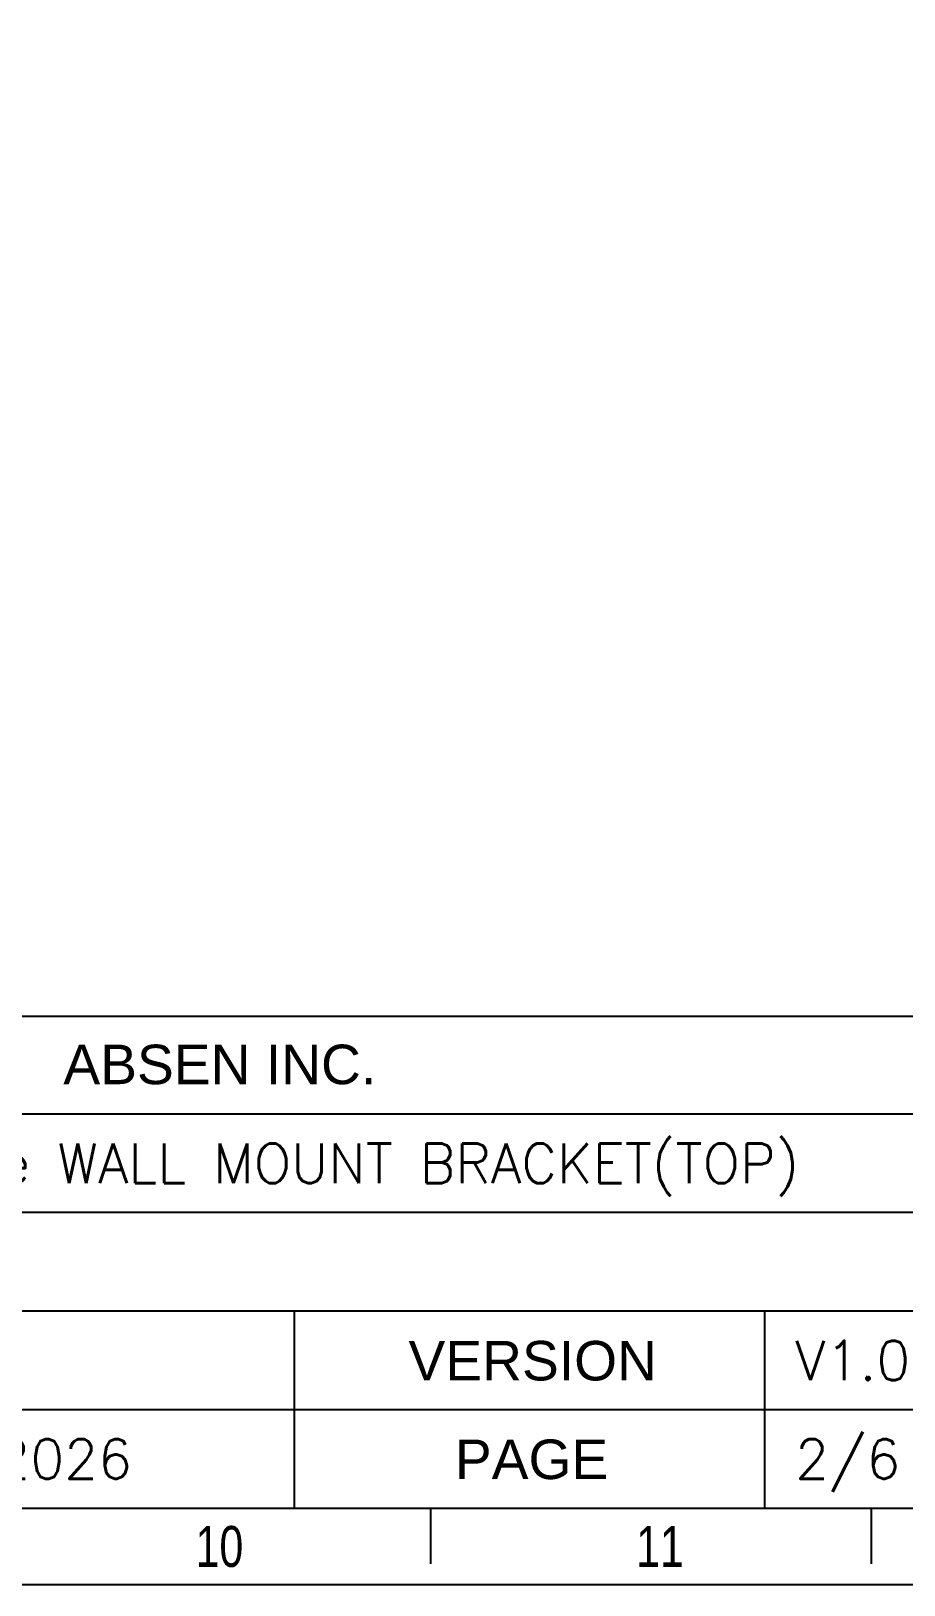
# Model space of a CAD drawing. Header units: millimetres. Extents: x 1409 to 26878, y 589 to 5187.
# Drawn here: x 5957 to 6513, y 589 to 1579 of the extents above; entities that cross this region are included whole.
import ezdxf

# ---------------------------------------------------------------- set-up
doc = ezdxf.new("R2010")
doc.units = ezdxf.units.MM
doc.styles.add('CKSTANDARD', font='arial.ttf')
doc.styles.add('Roamns', font='romans.shx')

# ---------------------------------------------------------------- blocks, each defined once
blk = doc.blocks.new('standard template')
for p, q in [((23857, 8796), (37409, 8796)), ((23857, 8093), (37409, 8093)), ((23857, 7383), (37409, 7383)), ((23857, 6674), (37409, 6674)), ((30633, 6674), (30633, 5254)), ((34021, 6674), (34021, 5254)), ((23857, 5964), (37409, 5964)), ((456, 5254), (37409, 5254)), ((31619, 4851), (31619, 5254)), ((34791, 4851), (34791, 5254))]:
    blk.add_line(p, q)
at = {"color": 7}
blk.add_line((28856, 8796), (31734, 8796), dxfattribs=at)
blk.add_lwpolyline([(37963, 4700), (-97, 4700), (-97, 30879), (37963, 30879)], close=True)
at = {"style": 'CKSTANDARD', "width": 0.75}
for s, p in [('10', (29924, 4830)), ('11', (33096, 4830))]:
    blk.add_text(s, height=294.8, dxfattribs=at).set_placement(p)
at = {"char_height": 284.52, "width": 3912.01, "attachment_point": 1, "style": 'Roamns'}
for s, insert in [('{\\fArial|b0|i0|c0|p34;ABSEN INC.}', (28972, 8590)), ('{\\fArial|b0|i0|c0|p34;VERSION}', (31457, 6457)), ('{\\fArial|b0|i0|c0|p34;PAGE}', (31791, 5747))]:
    blk.add_mtext(s, dxfattribs=dict(at, insert=insert))
at = {"style": 'Roamns'}
for tag, p in [('PAGE_NAME', (27466, 7594)), ('PROJECT_NAME', (27466, 6884)), ('DRAWN_NAME', (27466, 6174)), ('VERSION', (34241, 6174)), ('SELECT_DATA', (27466, 5464)), ('PAGE_NUMBER', (34241, 5464))]:
    blk.add_attdef(tag, p, '', height=285, dxfattribs=at)

msp = doc.modelspace()

# ---------------------------------------------------------------- block references
at = {"lineweight": -3, "transparency": 33554595}
ref = msp.add_blockref('standard template', (3413.4192, 173.2812), dxfattribs=dict(at, xscale=0.0885002660397285, yscale=0.0885002660397285, zscale=0.0885002660397285))
ref.add_attrib('PAGE_NAME', 'Double WALL MOUNT BRACKET(TOP)', (5844.1643, 845.322), dxfattribs={"height": 25.180174, "style": 'Roamns'})
ref.add_attrib('SELECT_DATA', '6/5/2026', (5844.1643, 656.8814), dxfattribs={"height": 25.18017, "style": 'Roamns'})
ref.add_attrib('VERSION', 'V1.0', (6443.7549, 719.695), dxfattribs={"height": 25.18017, "style": 'Roamns'})
ref.add_attrib('PAGE_NUMBER', '2/6', (6443.7549, 656.8814), dxfattribs={"height": 25.18017, "style": 'Roamns'})

doc.saveas('drawing.dxf')
